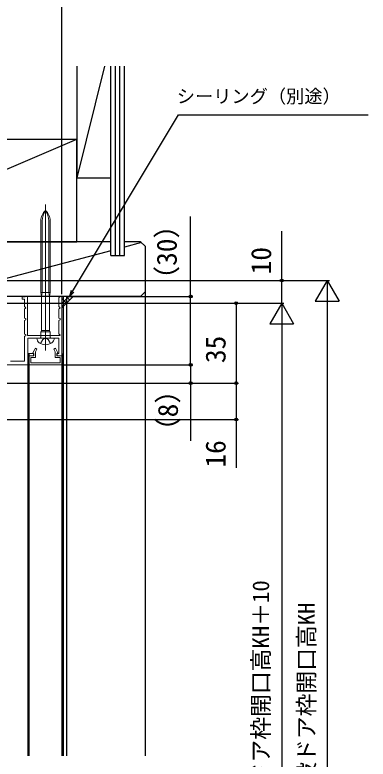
# Model space of a CAD drawing. Units: millimetres, scale not verified. Extents: x -525 to 525, y -783 to 779.
# Drawn here: x -171.3 to -16.2, y 117.2 to 443.7 of the extents above; entities that cross this region are included whole.
import ezdxf
from ezdxf.enums import TextEntityAlignment as Align

# ---------------------------------------------------------------- set-up
doc = ezdxf.new("R2010")
doc.units = ezdxf.units.MM
doc.header["$LTSCALE"] = 4
doc.layers.add('0-2_YKK_11', color=211, linetype='Continuous', lineweight=18)
for name, color, linetype in [('0-4_YKK_12', 2, 'Continuous'), ('0-7_YKK_D', 6, 'Continuous'), ('0-9_YSS_K', 3, 'Continuous'), ('0-A_YSS_KE', 3, 'Continuous')]:
    doc.layers.add(name, color=color, linetype=linetype)
doc.styles.add('ＭＳ ゴシック', font='')
doc.styles.get('ＭＳ ゴシック').set_extended_font_data('MS Gothic')

msp = doc.modelspace()

# ---------------------------------------------------------------- linework, layer by layer
at = {"layer": '0-2_YKK_11', "color": 1}
for p, q in [((-157.9, 296.525), (-157.9, 360.558)), ((-159.95, 321.9), (-159.95, 353.384)), ((-159.65, 305.22), (-156.15, 305.22)), ((-154.1, 301.851), (-154.1, 301.9))]:
    msp.add_line(p, q, dxfattribs=at)
at = {"layer": '0-2_YKK_11', "color": 30}
for p, q in [((-166.8, 320), (-168.2, 320)), ((-166.8, 320), (-166.6, 320.2)), ((-151.5, 320.2), (-150.7, 320.2)), ((-166.818, 315.556), (-166.936, 315.617)), ((-151.836, 315.617), (-151.718, 315.557))]:
    msp.add_line(p, q, dxfattribs=at)
at = {"layer": '0-2_YKK_11', "color": 1}
for points in [[(-155.85, 353.384), (-155.85, 321.9), (-156.15, 320.1), (-156.15, 305.22), (-155.85, 304.7), (-159.95, 304.7), (-159.95, 302.2), (-160.25, 301.9)], [(-155.85, 321.9), (-159.95, 321.9), (-159.65, 320.1), (-159.35, 321.9), (-159.35, 353.384)], [(-156.45, 353.384), (-156.45, 321.9), (-156.15, 320.1)], [(-159.65, 320.1), (-159.65, 305.22), (-159.95, 304.7)], [(-155.55, 301.9), (-155.85, 302.2), (-155.85, 304.7)], [(-154.1, 301.9), (-161.7, 301.9), (-161.7, 301.851)], [(-155.75, 299.509), (-156.755, 301.36), (-157.9, 301.969), (-159.045, 301.36), (-160.05, 299.509)]]:
    msp.add_lwpolyline(points, dxfattribs=at)
at = {"layer": '0-2_YKK_11', "color": 30}
for points in [[(-150.7, 320.2), (-150.7, 294.2), (-152.9, 294.2), (-152.9, 295.2), (-152.1, 295.2), (-152.1, 301.9), (-165.7, 301.9), (-165.7, 295.2), (-163, 295.2), (-163, 294.2), (-165.7, 294.2), (-165.7, 290.2), (-213.7, 290.2)], [(-168.2, 320), (-168.2, 319), (-167.1, 319), (-167.1, 315.7), (-166.818, 315.557)], [(-166.6, 320.2), (-165.8, 320.2), (-165.8, 303)], [(-151.718, 315.557), (-152, 315.7), (-152, 319.7), (-151.718, 319.844), (-151.5, 320.2)], [(-167.1, 309.7), (-166.6, 309.955), (-166.6, 310.445), (-167.1, 310.7), (-167.1, 314.7), (-166.818, 314.844), (-166.6, 315.2), (-166.818, 315.556)], [(-165.8, 303), (-151.582, 303), (-151.475, 303.259), (-152, 303.783), (-152, 309.7), (-151.5, 309.955), (-151.5, 310.445), (-152, 310.7), (-152, 314.7), (-151.718, 314.844), (-151.5, 315.2), (-151.718, 315.557)], [(-173.2, 291.8), (-167.1, 291.8), (-167.1, 302.7), (-166.6, 302.955), (-166.6, 303.445), (-167.1, 303.7), (-167.1, 309.7)]]:
    msp.add_lwpolyline(points, dxfattribs=at)
msp.add_lwpolyline([(-165.2, 290.2), (-150.7, 290.2), (-150.7, 294.2), (-152.8, 294.2), (-152.8, 295.3), (-152.426, 295.516), (-153.572, 297.5), (-154.265, 297.1), (-153.6, 295.948), (-153.6, 293.4), (-151.5, 293.4), (-151.5, 291.1), (-164.4, 291.1), (-164.4, 293.4), (-162.3, 293.4), (-162.3, 295.948), (-161.634, 297.1), (-162.327, 297.5), (-163.473, 295.516), (-163.1, 295.3), (-163.1, 294.2), (-165.2, 294.2)], close=True, dxfattribs=at)
at = {"layer": '0-2_YKK_11', "color": 1}
for centre, radius, start, end in [((-153.95, 353.384), 6, 131.1729, 180.00002), ((-151.591, 353.384), 7.759, 144.40101, 180.00002), ((-161.85, 353.384), 6, 0, 48.82712), ((-164.208, 353.384), 7.759, 0, 35.59896), ((-159.3, 301.851), 2.4, 180.00002, 234.31464), ((-156.5, 301.851), 2.4, 305.68536, 0), ((-157.9, 303.8), 4.8, 234.31464, 305.68536)]:
    msp.add_arc(centre, radius, start, end, dxfattribs=at)
at = {"layer": '0-4_YKK_12'}
for p, q in [((-150.2, 320.2), (-150.2, 118.742)), ((-148.7, 320.2), (-148.7, 118.742)), ((-165.7, 295.2), (-165.7, 118.742)), ((-165.2, 295.2), (-165.2, 118.742)), ((-150.7, 295.2), (-150.7, 118.742))]:
    msp.add_line(p, q, dxfattribs=at)
at = {"layer": '0-7_YKK_D'}
for p, q in [((-150.7, 321.2), (-150.7, 462.199)), ((-210.2, 327.2), (-53.199, 327.2)), ((-210.2, 327.2), (-33.199, 327.2)), ((-34.199, 327.2), (-39.449, 318.107)), ((-34.199, 327.2), (-28.949, 318.107)), ((-34.199, 327.2), (-34.199, 309.013)), ((-147.7, 320.2), (-93.199, 320.2)), ((-213.2, 317.2), (-73.199, 317.2)), ((-147.7, 317.2), (-53.199, 317.2)), ((-147.7, 317.2), (-53.199, 317.2)), ((-74.199, 317.2), (-74.199, 282.2)), ((-54.199, 317.2), (-59.449, 308.107)), ((-54.199, 317.2), (-48.949, 308.107)), ((-54.199, 317.2), (-54.199, 299.013)), ((-39.449, 318.107), (-28.949, 318.107)), ((-34.199, 316.7), (-34.199, 3.7)), ((-59.449, 308.107), (-48.949, 308.107)), ((-54.199, 306.7), (-54.199, -16.3)), ((-150, 290.2), (-93.199, 290.2)), ((-150, 290.2), (-93.199, 290.2)), ((-213.2, 282.2), (-73.199, 282.2)), ((-213.2, 282.2), (-73.199, 282.2)), ((-213.2, 282.2), (-93.199, 282.2)), ((-231.2, 266.2), (-73.199, 266.2))]:
    msp.add_line(p, q, dxfattribs=at)
for points in [[(-147.412, 320.2), (-146.099, 322.386), (-99.53, 399.89), (-16.242, 399.89)], [(-94.199, 290.2), (-94.199, 320.2), (-94.199, 355.318)], [(-54.199, 317.2), (-54.199, 327.2), (-54.199, 348.75)], [(-146.685, 322.738), (-147.412, 320.2), (-145.513, 322.034)], [(-94.199, 290.2), (-94.199, 282.2), (-94.199, 256.809)], [(-74.199, 282.2), (-74.199, 266.2), (-74.199, 244.991)]]:
    msp.add_lwpolyline(points, dxfattribs=at)
for centre in [(-54.199, 327.2), (-94.199, 320.2), (-74.199, 317.2), (-94.199, 290.2), (-94.199, 290.2), (-94.199, 282.2), (-74.199, 282.2), (-74.199, 282.2), (-74.199, 266.2)]:
    msp.add_circle(centre, 0.637, dxfattribs=at)
at = {"layer": '0-9_YSS_K'}
for p, q in [((-131.95, 421.199), (-144.2, 372.2)), ((-129.2, 338.2), (-129.2, 421.199)), ((-127.2, 338.2), (-127.2, 421.199)), ((-125.2, 338.2), (-125.2, 421.199)), ((-123.2, 338.2), (-123.2, 421.199)), ((-249.2, 344.2), (-144.2, 389.2)), ((-129.2, 344.2), (-205.2, 344.2)), ((-116.2, 344.2), (-123.2, 344.2)), ((-115.782, 343.783), (-123.2, 341.826)), ((-129.2, 340.244), (-205.2, 320.2)), ((-129.2, 338.2), (-123.2, 338.2)), ((-116.2, 320.2), (-205.2, 320.2)), ((-150.7, 319.937), (-150.437, 320.2)), ((-150.7, 317.109), (-147.608, 320.2)), ((-150.7, 315.2), (-145.7, 320.2)), ((-147.278, 318.622), (-148.857, 320.2)), ((-145.864, 320.036), (-146.028, 320.2)), ((-116.2, 320.2), (-114.2, 322.2)), ((-114.199, 322.2), (-114.199, 118.742)), ((-148.692, 317.207), (-150.7, 319.215)), ((-150.107, 315.793), (-150.7, 316.386))]:
    msp.add_line(p, q, dxfattribs=at)
for points in [[(-144.2, 421.199), (-144.2, 372.2), (-129.2, 372.2), (-129.2, 421.199)], [(-116.2, 344.2), (-114.2, 342.2), (-114.2, 322.2)]]:
    msp.add_lwpolyline(points, dxfattribs=at)
at = {"layer": '0-A_YSS_KE'}
for p in [(-249.2, 389.2), (-144.2, 344.2)]:
    msp.add_line(p, (-144.2, 389.2), dxfattribs=at)
msp.add_lwpolyline([(-249.2, 389.2), (-249.2, 344.2), (-144.2, 344.2)], dxfattribs=at)

# ---------------------------------------------------------------- texts
at = {"layer": '0-7_YKK_D', "style": 'ＭＳ ゴシック'}
msp.add_text('シーリング（別途）', height=5.865, dxfattribs=at).set_placement((-100.264, 403.29), align=Align.BOTTOM_LEFT)
for s, height, p in [('（30）', 8.798, (-97.631, 321.614)), ('10', 8.798, (-56.199, 329.909)), ('35', 8.798, (-76.199, 290.973)), ('（8）', 8.798, (-97.131, 255.173)), ('16', 8.798, (-76.199, 245.15)), ('新設ドア枠H＝既設ドア枠開口高KH＋10', 7.331, (-57.506, 20.768)), ('既設ドア枠開口高KH', 7.331, (-37.506, 95.967))]:
    msp.add_text(s, height=height, rotation=90, dxfattribs=at).set_placement(p, align=Align.BOTTOM_LEFT)

doc.saveas('drawing.dxf')
